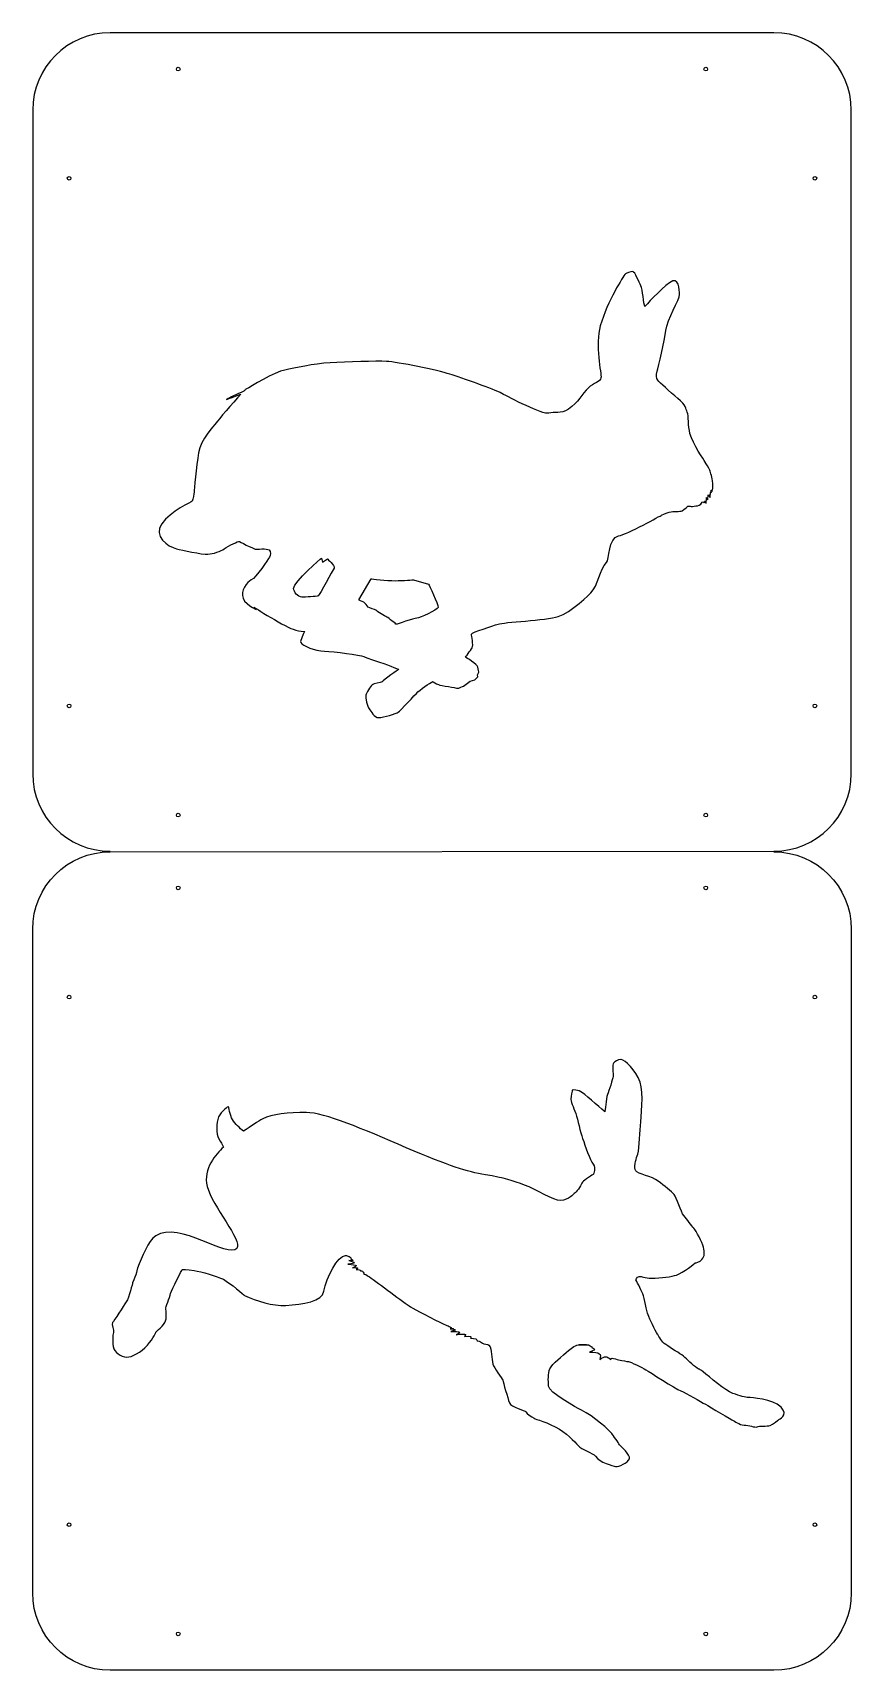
# Model space of a CAD drawing. Extents: x 0 to 127, y 0 to 254.
import ezdxf

# ---------------------------------------------------------------- set-up
doc = ezdxf.new("R2010")
doc.units = 0
doc.layers.get('0').update_dxf_attribs({"linetype": 'CONTINUOUS'})

msp = doc.modelspace()

# ---------------------------------------------------------------- linework, layer by layer
at = {"color": 7}
for points in [[(114.976281, 254.000006), (12.023712, 254.000006)], [(0, 241.98089), (0, 139.067659)], [(127, 139.067659), (127, 241.98089)], [(44.797447, 172.51593), (44.93766, 171.884813), (45.709095, 172.375611)], [(50.582685, 166.029415), (52.511063, 169.290186)], [(59.102764, 169.149973), (61.416859, 168.448697)], [(66.81638, 152.670773), (67.868242, 153.442103), (68.569518, 153.652476), (69.060422, 154.07322), (68.990263, 154.423911), (69.235662, 154.809523)], [(12.023712, 126.953922), (114.976281, 127.048545)], [(0, 12.01915), (0, 114.932325)], [(127, 114.932325), (127, 12.01915)], [(114.976281, 0.000006), (12.023712, 0.000006)]]:
    msp.add_lwpolyline(points, dxfattribs=at)
for points in [[(22.86, 248.355561), (22.86, 248.355561)], [(104.704444, 248.355561), (104.704444, 248.355561)], [(5.926667, 231.422228), (5.926667, 231.422228)], [(121.637778, 231.422228), (121.637778, 231.422228)], [(5.926667, 149.577781), (5.926667, 149.577781)], [(121.637778, 149.577781), (121.637778, 149.577781)], [(22.86, 132.64445), (22.86, 132.64445)], [(104.704444, 132.64445), (104.704444, 132.64445)], [(22.86, 121.355561), (22.86, 121.355561)], [(104.704444, 121.355561), (104.704444, 121.355561)], [(5.926667, 104.422228), (5.926667, 104.422228)], [(121.637778, 104.422228), (121.637778, 104.422228)], [(91.224876, 94.742864), (91.224876, 94.742864)], [(84.763821, 50.485789), (85.91035, 50.485789)], [(5.926667, 22.577782), (5.926667, 22.577782)], [(121.637778, 22.577781), (121.637778, 22.577781)], [(22.86, 5.64445), (22.86, 5.64445)], [(104.704444, 5.64445), (104.704444, 5.64445)]]:
    msp.add_lwpolyline(points, close=True, dxfattribs=at)
for points in [[(12.023712, 254.000006), (5.361991, 254.000006), (0, 248.640087), (0, 241.98089)], [(127, 241.98089), (127, 248.640087), (121.638006, 254.000006), (114.976281, 254.000006)], [(22.295556, 248.355561), (22.295556, 248.51143), (22.421912, 248.637786), (22.577778, 248.637786)], [(22.577778, 248.073333), (22.421912, 248.073333), (22.295556, 248.19969), (22.295556, 248.355561)], [(22.577778, 248.637786), (22.733643, 248.637786), (22.86, 248.51143), (22.86, 248.355561)], [(22.86, 248.355561), (22.86, 248.19969), (22.733643, 248.073333), (22.577778, 248.073333)], [(104.14, 248.355561), (104.14, 248.51143), (104.266357, 248.637786), (104.422222, 248.637786)], [(104.422222, 248.073333), (104.266357, 248.073333), (104.14, 248.19969), (104.14, 248.355561)], [(104.422222, 248.637786), (104.578088, 248.637786), (104.704444, 248.51143), (104.704444, 248.355561)], [(104.704444, 248.355561), (104.704444, 248.19969), (104.578088, 248.073333), (104.422222, 248.073333)], [(5.362222, 231.422228), (5.362222, 231.578096), (5.488577, 231.704453), (5.644444, 231.704453)], [(5.644444, 231.14), (5.488577, 231.14), (5.362222, 231.266357), (5.362222, 231.422228)], [(5.644444, 231.704453), (5.800311, 231.704453), (5.926667, 231.578096), (5.926667, 231.422228)], [(5.926667, 231.422228), (5.926667, 231.266357), (5.800311, 231.14), (5.644444, 231.14)], [(121.073333, 231.422228), (121.073333, 231.578096), (121.19969, 231.704453), (121.355556, 231.704453)], [(121.355556, 231.14), (121.19969, 231.14), (121.073333, 231.266357), (121.073333, 231.422228)], [(121.355556, 231.704453), (121.511421, 231.704453), (121.637778, 231.578096), (121.637778, 231.422228)], [(121.637778, 231.422228), (121.637778, 231.266357), (121.511421, 231.14), (121.355556, 231.14)], [(91.948824, 216.594399), (91.629058, 216.215413), (89.160549, 212.397681), (88.063984, 208.559649)], [(93.112919, 216.974541), (92.827549, 217.020718), (91.948824, 216.594399), (91.948824, 216.594399)], [(94.375153, 214.765632), (94.118183, 215.30692), (93.398394, 216.92847), (93.112919, 216.974541)], [(100.36014, 213.395582), (100.30092, 214.094334), (100.355933, 216.350998), (98.796758, 215.233605)], [(94.958621, 211.530211), (94.789271, 211.867754), (94.632228, 214.224449), (94.375153, 214.765632)], [(98.796758, 215.233605), (97.427655, 214.252324), (94.958621, 211.530211), (94.958621, 211.530211)], [(98.227912, 207.83113), (98.371175, 209.461936), (100.41936, 212.696936), (100.36014, 213.395582)], [(88.063984, 208.559649), (87.222495, 205.614437), (88.255633, 201.101004), (88.16917, 200.460315)], [(96.865646, 201.487353), (97.021952, 202.134037), (98.084753, 206.200323), (98.227912, 207.83113)], [(39.117394, 201.687522), (37.574629, 201.40699), (33.717874, 199.022841), (33.156811, 198.742309)], [(46.12984, 202.809543), (43.535213, 202.669224), (40.66016, 201.968053), (39.117394, 201.687522)], [(54.895318, 203.019915), (53.282498, 203.089969), (48.724362, 202.949756), (46.12984, 202.809543)], [(64.712657, 201.056405), (62.889466, 201.617363), (56.508137, 202.949756), (54.895318, 203.019915)], [(72.776964, 198.041033), (71.58489, 198.67215), (66.535954, 200.495447), (64.712657, 201.056405)], [(96.984085, 200.089954), (96.744787, 200.421501), (96.709339, 200.840773), (96.865646, 201.487353)], [(32.766465, 198.415812), (31.609733, 197.883885), (30.512431, 197.367842), (30.181831, 197.175772)], [(33.156811, 198.742309), (33.080235, 198.704022), (32.94444, 198.588107), (32.766465, 198.415812)], [(86.170633, 198.882523), (85.289594, 198.068908), (84.592841, 196.568427), (83.120234, 195.621752)], [(88.16917, 200.460315), (88.082812, 199.819626), (87.051777, 199.696138), (86.170633, 198.882523)], [(100.109482, 197.258343), (98.820951, 198.345547), (97.223279, 199.758303), (96.984085, 200.089954)], [(32.277244, 197.915126), (30.979562, 196.536871), (28.776754, 193.907217), (28.458566, 193.483002)], [(30.181831, 197.175772), (29.658635, 196.871889), (30.680413, 197.414229), (32.277244, 197.915126)], [(80.069836, 194.990635), (79.17933, 194.704003), (73.969039, 197.409916), (72.776964, 198.041033)], [(83.120234, 195.621752), (81.862734, 194.813396), (80.960447, 195.277267), (80.069836, 194.990635)], [(101.556843, 195.128955), (101.293878, 195.740086), (101.398117, 196.171244), (100.109482, 197.258343)], [(28.458566, 193.483002), (28.037821, 192.922044), (26.074311, 190.958534), (25.723726, 188.854811)], [(101.974958, 191.856824), (101.670549, 192.957071), (101.77847, 194.613753), (101.556843, 195.128955)], [(104.322397, 187.411026), (104.152943, 187.748568), (102.455659, 190.119254), (101.974958, 191.856824)], [(25.723726, 188.854811), (25.373035, 186.751088), (25.02245, 182.964386), (25.02245, 182.754014)], [(105.063749, 186.136695), (104.888509, 186.544081), (104.491747, 187.073483), (104.322397, 187.411026)], [(105.295685, 185.306671), (105.211326, 185.687866), (105.122233, 186.0009), (105.063749, 186.136695)], [(105.106455, 182.376921), (105.188185, 182.13857), (105.15705, 183.183279), (105.25645, 182.628106)], [(105.25645, 182.628106), (105.228681, 183.573835), (105.351854, 182.678175), (105.377415, 182.863407)], [(105.499851, 184.067684), (105.441473, 184.694067), (105.377415, 184.957874), (105.295685, 185.306671)], [(105.377415, 182.863407), (105.416228, 182.892439), (105.449783, 182.911162), (105.464193, 183.074095)], [(105.464193, 183.074095), (105.529198, 183.413426), (105.534458, 183.720569), (105.499851, 184.067684)], [(24.741918, 181.316435), (24.741918, 181.316435), (21.375961, 179.738642), (20.008541, 177.845292)], [(25.02245, 182.754014), (25.02245, 182.543642), (24.882237, 181.667125), (24.741918, 181.316435)], [(100.757533, 179.860132), (101.101387, 180.013389), (101.653088, 180.710142), (101.87461, 180.588231)], [(101.87461, 180.588231), (101.985371, 180.527223), (102.267796, 180.515968), (102.606916, 180.562355)], [(102.606916, 180.562355), (102.946142, 180.608637), (103.350162, 180.615053), (103.6795, 180.882016)], [(103.6795, 180.882016), (103.808142, 181.024543), (103.929212, 181.388803), (104.102558, 181.177379)], [(104.102558, 181.177379), (104.199961, 180.944917), (104.246663, 181.321063), (104.319873, 181.381545)], [(104.319873, 181.381545), (104.445044, 180.83058), (104.519832, 180.870656), (104.534137, 181.612008)], [(104.534137, 181.612008), (104.528457, 182.589398), (104.748086, 180.894428), (104.740092, 181.860352)], [(104.740092, 181.860352), (104.804676, 181.970272), (104.807621, 182.783045), (104.932688, 182.118164)], [(104.932688, 182.118164), (104.995589, 182.186114), (105.124968, 181.433822), (105.106455, 182.376921)], [(20.008541, 177.845292), (18.641121, 175.951941), (20.955217, 174.268962), (22.322637, 173.953404)], [(90.90401, 175.951941), (92.166244, 176.162313), (97.561452, 179.16685), (97.561452, 179.16685)], [(97.561452, 179.16685), (97.561452, 179.16685), (98.098217, 179.476308), (98.770567, 179.638926)], [(98.770567, 179.638926), (99.495089, 179.814061), (100.367608, 179.68626), (100.757533, 179.860132)], [(89.045791, 171.814654), (89.506402, 172.244549), (89.269312, 175.679509), (90.90401, 175.951941)], [(22.322637, 173.953404), (23.086604, 173.777112), (26.267117, 173.059321), (27.1612, 173.111915)], [(27.1612, 173.111915), (28.055282, 173.164508), (29.203389, 173.574523), (29.685667, 173.953404)], [(29.685667, 173.953404), (30.421971, 174.531928), (31.999763, 175.110451), (31.999763, 175.110451)], [(31.999763, 175.110451), (31.999763, 175.110451), (34.208672, 173.988536), (34.489204, 173.918377)], [(34.489204, 173.918377), (34.769735, 173.848218), (36.312395, 174.05859), (36.663086, 173.778164)], [(36.663086, 173.778164), (37.013671, 173.497632), (36.943512, 172.936674), (36.73314, 172.656143)], [(36.73314, 172.656143), (36.522768, 172.375611), (34.673805, 169.466057), (33.893114, 169.114841)], [(40.484815, 167.782553), (40.554974, 168.904468), (44.797447, 172.51593), (44.797447, 172.51593)], [(46.760957, 170.973164), (46.550585, 170.622579), (44.552048, 166.800745), (44.271516, 166.660532)], [(45.709095, 172.375611), (45.709095, 172.375611), (46.971329, 171.32375), (46.760957, 170.973164)], [(86.591378, 167.116304), (87.713398, 168.168165), (87.99393, 170.832951), (89.045791, 171.814654)], [(33.893114, 169.114841), (33.253056, 168.826946), (32.175108, 167.431862), (32.63088, 166.274814)], [(41.747048, 166.45016), (41.186091, 166.45016), (40.454205, 167.292596), (40.484815, 167.782553)], [(52.511063, 169.290186), (52.511063, 169.290186), (54.965477, 169.009654), (56.227711, 169.009654)], [(56.227711, 169.009654), (57.489945, 169.009654), (59.102764, 169.149973), (59.102764, 169.149973)], [(61.416859, 168.448697), (61.416859, 168.448697), (62.959625, 165.293112), (62.889466, 164.872367)], [(32.63088, 166.274814), (33.086757, 165.117767), (35.470906, 164.065905), (34.419044, 164.802208)], [(34.419044, 164.802208), (33.367183, 165.538511), (38.731677, 162.032341), (40.414655, 161.471383)], [(44.271516, 166.660532), (43.990985, 166.520319), (42.308006, 166.45016), (41.747048, 166.45016)], [(51.354016, 165.67883), (51.073589, 165.819043), (50.582685, 166.029415), (50.582685, 166.029415)], [(52.055292, 164.907394), (51.844919, 165.117767), (51.634547, 165.538511), (51.354016, 165.67883)], [(81.542442, 163.434788), (83.435793, 163.995851), (86.591378, 167.116304), (86.591378, 167.116304)], [(53.247366, 164.416596), (53.036994, 164.626968), (52.265664, 164.697022), (52.055292, 164.907394)], [(54.930345, 163.364734), (54.649919, 163.504947), (53.457739, 164.206223), (53.247366, 164.416596)], [(56.402951, 162.242714), (56.402951, 162.242714), (55.210876, 163.224416), (54.930345, 163.364734)], [(59.593668, 163.189389), (59.172923, 163.189389), (56.402951, 162.242714), (56.402951, 162.242714)], [(62.889466, 164.872367), (62.819306, 164.451623), (60.014412, 163.189389), (59.593668, 163.189389)], [(72.216006, 162.277741), (72.987337, 162.558272), (79.649091, 162.87383), (81.542442, 163.434788)], [(40.414655, 161.471383), (41.034728, 161.264693), (41.390362, 161.179176), (42.20282, 161.120693)], [(42.20282, 161.120693), (42.081646, 160.911478), (41.452948, 159.63578), (41.571703, 159.437714)], [(68.1838, 158.596225), (68.464332, 159.01697), (68.00856, 160.454549), (68.078614, 160.73508)], [(68.078614, 160.73508), (68.148773, 161.015507), (71.444571, 161.997314), (72.216006, 162.277741)], [(41.571703, 159.437714), (41.887262, 158.911784), (43.780612, 158.070294), (45.253218, 158.070294)], [(45.253218, 158.070294), (46.725825, 158.070294), (50.828085, 157.439177), (51.354016, 157.228805)], [(67.131939, 157.123619), (67.131939, 157.123619), (67.903374, 158.17548), (68.1838, 158.596225)], [(51.354016, 157.228805), (51.755827, 157.068081), (54.367704, 156.170738), (55.578186, 155.756094)], [(56.788669, 155.2654), (56.788669, 155.2654), (54.404414, 153.54729), (54.194042, 153.336917)], [(55.578186, 155.756094), (56.245067, 155.487764), (56.788669, 155.2654), (56.788669, 155.2654)], [(69.060422, 155.615986), (69.060422, 156.03673), (67.131939, 157.123619), (67.131939, 157.123619)], [(69.235662, 154.809523), (69.235662, 154.809523), (69.060422, 155.195241), (69.060422, 155.615986)], [(52.651382, 152.846119), (52.441009, 152.635746), (51.739733, 151.583885), (51.669574, 151.233194)], [(54.194042, 153.336917), (53.983669, 153.126545), (52.861754, 153.056491), (52.651382, 152.846119)], [(59.768908, 151.759125), (60.610397, 152.495428), (62.047976, 153.372049), (62.047976, 153.372049)], [(62.047976, 153.372049), (62.047976, 153.372049), (62.608934, 153.021359), (62.959625, 152.881146)], [(62.959625, 152.881146), (63.31021, 152.740933), (65.694465, 152.390242), (65.904837, 152.320188)], [(65.904837, 152.320188), (66.115209, 152.250029), (66.81638, 152.670773), (66.81638, 152.670773)], [(5.362222, 149.577781), (5.362222, 149.733652), (5.488576, 149.860008), (5.644444, 149.860008)], [(5.644444, 149.860008), (5.80031, 149.860008), (5.926667, 149.733652), (5.926667, 149.577781)], [(51.669574, 151.233194), (51.59952, 150.882609), (51.915078, 149.480162), (52.195505, 149.129471)], [(56.718509, 148.60354), (56.999041, 148.813913), (59.34343, 151.386871), (59.768908, 151.759125)], [(121.073333, 149.577781), (121.073333, 149.733652), (121.199687, 149.860008), (121.355556, 149.860008)], [(121.355556, 149.860008), (121.511421, 149.860008), (121.637778, 149.733652), (121.637778, 149.577781)], [(5.644444, 149.295556), (5.488576, 149.295556), (5.362222, 149.421912), (5.362222, 149.577781)], [(5.926667, 149.577781), (5.926667, 149.421912), (5.80031, 149.295556), (5.644444, 149.295556)], [(52.195505, 149.129471), (52.476036, 148.778886), (52.96694, 147.762051), (53.668111, 147.762051)], [(53.668111, 147.762051), (54.369387, 147.762051), (56.438083, 148.393168), (56.718509, 148.60354)], [(121.355556, 149.295556), (121.199687, 149.295556), (121.073333, 149.421912), (121.073333, 149.577781)], [(121.637778, 149.577781), (121.637778, 149.421912), (121.511421, 149.295556), (121.355556, 149.295556)], [(0, 139.067659), (0, 132.40849), (5.361991, 127.048545), (12.023712, 127.048545)], [(114.976281, 127.048545), (121.637998, 127.048545), (127, 132.40849), (127, 139.067659)], [(22.295556, 132.64445), (22.295556, 132.800319), (22.421911, 132.926675), (22.577777, 132.926675)], [(22.577777, 132.362222), (22.421911, 132.362222), (22.295556, 132.488579), (22.295556, 132.64445)], [(22.577777, 132.926675), (22.733645, 132.926675), (22.86, 132.800319), (22.86, 132.64445)], [(22.86, 132.64445), (22.86, 132.488579), (22.733645, 132.362222), (22.577777, 132.362222)], [(104.14, 132.64445), (104.14, 132.800319), (104.266357, 132.926675), (104.422222, 132.926675)], [(104.422222, 132.362222), (104.266357, 132.362222), (104.14, 132.488579), (104.14, 132.64445)], [(104.422222, 132.926675), (104.578088, 132.926675), (104.704444, 132.800319), (104.704444, 132.64445)], [(104.704444, 132.64445), (104.704444, 132.488579), (104.578088, 132.362222), (104.422222, 132.362222)], [(0, 114.932325), (0, 121.591493), (5.361991, 126.953922), (12.023712, 126.953922)], [(114.976281, 126.953922), (121.637998, 126.953922), (127, 121.591493), (127, 114.932325)], [(22.295556, 121.355561), (22.295556, 121.51143), (22.421911, 121.637786), (22.577777, 121.637786)], [(22.577777, 121.073333), (22.421911, 121.073333), (22.295556, 121.19969), (22.295556, 121.355561)], [(22.577777, 121.637786), (22.733645, 121.637786), (22.86, 121.51143), (22.86, 121.355561)], [(22.86, 121.355561), (22.86, 121.19969), (22.733645, 121.073333), (22.577777, 121.073333)], [(104.14, 121.355561), (104.14, 121.51143), (104.266357, 121.637786), (104.422222, 121.637786)], [(104.422222, 121.073333), (104.266357, 121.073333), (104.14, 121.19969), (104.14, 121.355561)], [(104.422222, 121.637786), (104.578088, 121.637786), (104.704444, 121.51143), (104.704444, 121.355561)], [(104.704444, 121.355561), (104.704444, 121.19969), (104.578088, 121.073333), (104.422222, 121.073333)], [(5.362222, 104.422228), (5.362222, 104.578096), (5.488577, 104.704453), (5.644444, 104.704453)], [(5.644444, 104.14), (5.488577, 104.14), (5.362222, 104.266357), (5.362222, 104.422228)], [(5.644444, 104.704453), (5.800311, 104.704453), (5.926667, 104.578096), (5.926667, 104.422228)], [(5.926667, 104.422228), (5.926667, 104.266357), (5.800311, 104.14), (5.644444, 104.14)], [(121.073333, 104.422228), (121.073333, 104.578096), (121.19969, 104.704453), (121.355556, 104.704453)], [(121.355556, 104.14), (121.19969, 104.14), (121.073333, 104.266357), (121.073333, 104.422228)], [(121.355556, 104.704453), (121.511421, 104.704453), (121.637778, 104.578096), (121.637778, 104.422228)], [(121.637778, 104.422228), (121.637778, 104.266357), (121.511421, 104.14), (121.355556, 104.14)], [(90.115171, 94.190637), (89.932349, 93.988048), (90.070774, 92.496298), (90.036273, 92.11584)], [(91.224876, 94.742864), (90.762941, 94.735817), (90.286557, 94.380666), (90.115171, 94.190637)], [(91.316918, 94.740235), (91.286338, 94.742969), (91.255675, 94.74339), (91.224876, 94.742864)], [(94.2332, 91.240165), (93.6348, 93.103222), (91.806135, 94.695741), (91.316918, 94.740235)], [(90.036273, 92.11584), (90.001671, 91.735276), (89.396429, 89.872219), (89.179014, 89.288962)], [(83.7067, 90.004228), (83.7067, 90.004228), (83.499904, 88.927017), (83.47529, 88.655215)], [(85.313414, 89.583483), (84.700499, 90.077543), (83.7067, 90.004228), (83.7067, 90.004228)], [(88.774039, 86.638271), (88.774039, 86.638271), (85.926338, 89.089424), (85.313414, 89.583483)], [(89.179014, 89.288962), (88.961691, 88.70581), (88.774047, 86.638271), (88.774039, 86.638271)], [(94.275275, 84.43988), (94.40844, 85.907648), (94.831507, 89.377108), (94.2332, 91.240165)], [(30.379953, 87.445575), (30.379953, 87.445575), (29.212067, 86.725155), (28.838967, 85.817819)], [(30.997917, 85.420741), (30.60315, 86.104872), (30.379945, 87.445575), (30.379953, 87.445575)], [(42.460574, 86.514677), (39.676617, 86.514677), (37.111126, 86.295469), (35.691854, 85.531187)], [(57.962388, 81.055516), (51.19355, 83.948661), (45.244541, 86.514677), (42.460574, 86.514677)], [(83.47529, 88.655215), (83.450567, 88.383414), (83.900032, 87.299471), (84.251034, 86.335861)], [(28.838967, 85.817819), (28.467458, 84.914165), (28.412753, 83.228662), (28.862638, 82.441343)], [(32.709818, 83.595761), (32.132135, 84.101276), (31.390682, 84.739882), (30.997917, 85.420741)], [(35.691854, 85.531187), (35.004988, 85.161352), (33.837607, 84.391957), (32.709818, 83.595761)], [(84.251034, 86.335861), (84.602145, 85.372145), (84.928332, 83.534438), (85.323933, 82.457121)], [(93.796686, 79.769615), (94.06343, 80.293442), (94.142117, 82.972008), (94.275275, 84.43988)], [(28.862638, 82.441343), (29.151471, 81.935998), (29.415085, 81.56731), (29.583164, 81.131776)], [(85.323933, 82.457121), (85.719441, 81.379805), (86.457739, 79.089376), (86.949067, 78.488974)], [(29.583164, 81.131776), (28.46352, 80.055932), (26.373236, 77.822977), (27.066589, 75.049386)], [(70.245506, 76.850699), (67.354881, 77.341603), (64.731227, 78.162371), (57.962388, 81.055516)], [(93.554758, 77.45289), (93.281796, 77.889518), (93.529825, 79.245683), (93.796686, 79.769615)], [(76.304228, 75.267648), (74.557398, 75.922642), (73.138546, 76.359375), (70.245506, 76.850699)], [(87.004286, 76.961145), (87.004286, 76.961145), (85.529155, 76.03172), (85.310789, 75.70417)], [(86.949067, 78.488974), (87.440388, 77.888466), (87.004286, 76.961145), (87.004286, 76.961145)], [(97.046938, 75.869838), (96.118986, 76.579424), (93.827712, 77.016157), (93.554758, 77.45289)], [(27.066589, 75.049386), (27.830863, 71.992571), (32.600214, 66.627552), (31.652705, 65.443261)], [(81.871201, 72.866774), (80.897598, 72.791881), (78.051051, 74.612653), (76.304228, 75.267648)], [(84.16426, 74.068525), (83.812197, 73.804508), (83.290482, 72.975957), (81.871201, 72.866774)], [(85.310789, 75.70417), (85.092422, 75.37662), (84.600993, 74.396075), (84.16426, 74.068525)], [(99.521438, 73.776634), (99.139402, 74.213367), (97.974991, 75.160147), (97.046938, 75.869838)], [(101.03086, 70.518493), (100.53964, 71.064304), (99.903575, 73.340006), (99.521438, 73.776634)], [(31.652705, 65.443261), (30.342608, 63.805617), (22.72113, 69.71445), (19.096104, 67.407612)], [(102.561318, 68.554141), (102.233769, 68.936282), (101.522188, 69.972576), (101.03086, 70.518493)], [(19.096104, 67.407612), (17.895088, 66.643435), (16.913702, 64.022616), (16.258703, 62.384973)], [(104.089143, 65.606299), (103.925372, 66.370582), (102.888868, 68.172105), (102.561318, 68.554141)], [(45.190164, 58.782347), (45.498881, 60.943818), (47.372987, 64.351954), (48.519297, 64.351954)], [(48.519297, 64.351954), (48.710424, 64.351954), (48.903656, 64.283057), (49.100455, 64.165249)], [(49.029458, 63.552539), (50.108348, 63.252864), (50.209538, 63.13474), (48.90586, 62.989794)], [(49.316086, 63.818135), (49.801205, 63.582097), (49.903757, 63.477226), (49.029458, 63.552539)], [(49.100455, 64.165249), (49.297363, 64.047546), (49.497957, 63.879248), (49.316086, 63.818135)], [(102.797987, 63.187018), (102.797987, 63.187018), (103.521769, 63.335435), (103.815659, 63.69717)], [(103.815659, 63.69717), (104.288795, 64.279481), (104.252922, 64.842122), (104.089143, 65.606299)], [(16.258703, 62.384973), (16.258703, 62.384973), (16.039394, 61.295455), (15.493478, 60.094545)], [(21.389162, 58.45627), (21.552933, 59.056778), (23.190471, 62.166712), (23.190471, 62.166712)], [(23.190471, 62.166712), (23.190471, 62.166712), (23.900688, 62.167764), (25.047015, 62.003673)], [(25.047015, 62.003673), (26.193325, 61.839899), (28.589264, 61.133258), (29.577904, 60.638883)], [(48.90586, 62.989794), (50.416435, 62.893653), (50.522471, 62.769744), (49.602714, 62.41127)], [(49.602714, 62.41127), (50.577268, 62.518875), (50.525938, 62.391495), (50.173354, 62.18249)], [(50.173354, 62.18249), (50.599038, 62.184278), (50.807626, 62.103916), (50.870216, 61.974747)], [(50.870216, 61.974747), (51.117294, 61.937196), (51.219005, 61.850943), (51.275174, 61.751227)], [(51.275174, 61.751227), (51.346911, 61.660661), (51.373948, 61.557789), (51.377735, 61.443557)], [(51.377735, 61.443557), (51.796687, 61.356778), (52.011376, 61.16576), (52.229743, 61.020183)], [(52.229743, 61.020183), (53.539841, 60.146717), (57.634628, 56.981981), (58.617168, 56.381473)], [(93.588939, 60.531067), (93.588939, 60.531067), (93.716947, 61.020814), (94.099092, 61.075406)], [(94.099092, 61.075406), (94.481128, 61.129997), (94.844761, 60.820329), (96.100263, 60.820329)], [(96.100263, 60.820329), (97.355765, 60.820329), (99.26836, 61.0753), (99.886964, 61.293667)], [(99.886964, 61.293667), (100.930722, 61.662029), (102.797987, 63.187018), (102.797987, 63.187018)], [(15.493478, 60.094545), (15.493478, 60.094545), (14.94672, 57.801802), (14.509988, 57.146703)], [(20.623929, 56.163212), (20.623929, 56.163212), (21.225383, 57.855868), (21.389162, 58.45627)], [(29.577904, 60.638883), (30.669636, 60.093072), (32.851828, 58.127564), (32.851828, 58.127564)], [(39.294471, 56.599735), (41.86586, 56.735004), (44.971797, 57.253887), (45.190164, 58.782347)], [(94.64606, 58.401048), (94.373098, 59.110739), (93.588939, 60.531067), (93.588939, 60.531067)], [(14.509988, 57.146703), (14.081779, 56.504436), (12.600859, 54.198335), (12.382602, 53.925377)], [(20.623929, 54.198861), (20.842303, 54.963143), (20.623929, 56.163212), (20.623929, 56.163212)], [(32.851828, 58.127564), (34.707833, 57.254203), (37.220209, 56.490446), (39.294471, 56.599735)], [(58.617168, 56.381473), (59.231354, 56.006274), (62.197284, 54.423643), (63.802845, 53.699226)], [(95.463878, 55.127128), (95.191025, 55.727636), (94.919022, 57.691357), (94.64606, 58.401048)], [(12.382602, 53.925377), (12.164227, 53.652524), (12.654823, 52.669033), (12.545632, 52.505364)], [(19.096104, 52.450141), (19.096104, 52.450141), (20.440905, 53.558172), (20.623929, 54.198861)], [(63.802845, 53.699226), (64.123983, 53.55428), (64.420608, 53.422797), (64.633816, 53.317927)], [(96.939118, 52.124064), (96.502486, 52.669875), (95.73684, 54.526726), (95.463878, 55.127128)], [(12.545632, 52.505364), (12.436558, 52.341589), (12.326643, 51.140363), (12.490413, 50.212305)], [(17.786536, 50.430567), (18.823672, 51.522294), (19.096104, 52.450141), (19.096104, 52.450141)], [(64.633816, 53.317927), (64.922135, 53.19854), (65.12777, 53.104819), (64.765307, 53.089147)], [(64.765307, 53.089147), (65.415248, 52.977123), (65.49561, 52.941991), (64.752155, 52.981331)], [(64.752155, 52.981331), (65.667165, 52.856265), (65.873548, 52.765699), (64.881012, 52.560586)], [(64.881012, 52.560586), (66.328054, 52.574366), (66.575872, 52.474228), (65.722501, 52.045174)], [(65.722501, 52.045174), (67.097175, 52.259438), (67.368875, 52.144996), (67.000505, 51.77169)], [(67.000505, 51.77169), (67.912578, 51.902752), (68.186272, 51.776003), (67.912999, 51.500836)], [(67.912999, 51.500836), (68.707575, 51.502624), (68.957186, 51.356941), (68.975379, 51.072202)], [(68.975379, 51.072202), (69.411691, 51.048535), (69.616383, 50.885602), (69.787938, 50.71194)], [(97.975202, 50.704051), (97.483873, 51.086192), (96.939118, 52.124064), (96.939118, 52.124064)], [(12.490413, 50.212305), (12.654083, 49.284353), (13.69185, 48.631252), (14.565206, 48.576661)], [(14.565206, 48.576661), (15.438571, 48.522069), (16.749291, 49.338839), (17.786536, 50.430567)], [(69.787938, 50.71194), (69.9595, 50.538277), (70.66015, 50.603493), (70.78984, 50.430567)], [(70.78984, 50.430567), (71.281169, 49.775467), (71.173668, 48.301599), (71.392035, 47.482725)], [(80.235557, 46.775348), (80.563106, 47.539525), (82.200224, 48.739384), (83.128176, 49.612744)], [(83.128176, 49.612744), (83.592148, 50.049372), (84.381684, 50.485789), (84.763821, 50.485789)], [(85.91035, 50.485789), (86.019533, 50.522184), (86.171321, 50.486946), (86.352132, 50.40164)], [(86.352132, 50.40164), (86.532951, 50.316334), (86.743104, 50.180539), (86.788654, 50.033489)], [(86.788654, 50.033489), (87.207085, 49.862035), (87.459431, 49.677539), (86.391581, 49.355038)], [(86.391581, 49.355038), (87.984831, 49.306758), (88.257364, 49.121525), (87.985143, 48.190101)], [(87.985143, 48.190101), (88.748693, 48.826793), (89.038165, 48.705514), (89.686533, 48.221657)], [(89.686533, 48.221657), (89.680979, 48.481993), (90.035641, 48.379542), (90.399173, 48.284769)], [(90.399173, 48.284769), (90.737873, 48.201356), (91.08582, 48.12415), (91.393174, 48.061248)], [(100.704783, 48.902738), (100.049784, 49.339471), (98.466421, 50.321909), (97.975202, 50.704051)], [(102.832177, 47.046202), (102.013399, 47.646605), (101.359882, 48.466005), (100.704783, 48.902738)], [(71.392035, 47.482725), (71.533405, 46.952692), (72.810676, 45.244363), (72.91986, 44.971405)], [(80.014666, 44.045767), (80.014666, 44.925228), (79.908007, 46.011065), (80.235557, 46.775348)], [(91.393174, 48.061248), (92.008092, 47.935446), (92.460822, 47.866654), (92.460822, 47.866654)], [(92.460822, 47.866654), (92.679188, 47.866654), (94.591885, 46.937229), (95.137801, 46.60968)], [(95.137801, 46.60968), (95.683616, 46.28213), (99.668278, 43.663205), (100.541744, 43.33576)], [(104.033924, 46.283602), (103.105972, 46.993293), (103.650946, 46.445694), (102.832177, 47.046202)], [(108.620041, 42.951831), (107.473621, 43.333972), (104.961877, 45.574017), (104.033924, 46.283602)], [(72.91986, 44.971405), (73.029043, 44.698447), (73.680886, 42.19428), (73.955943, 41.479225)], [(85.14775, 40.332696), (84.449314, 40.661402), (80.014666, 43.172301), (80.014666, 44.045767)], [(100.541744, 43.33576), (101.4151, 43.008211), (103.65294, 41.643105), (104.362627, 41.260963)], [(73.955943, 41.479225), (74.228906, 40.769639), (76.413302, 40.33217), (76.522485, 40.059212)], [(104.362627, 41.260963), (105.072221, 40.878822), (108.51159, 38.804236), (108.675259, 38.749644)], [(111.020915, 42.297047), (110.584182, 42.297047), (109.76636, 42.56969), (108.620041, 42.951831)], [(116.098776, 40.824441), (114.788683, 42.134429), (111.457543, 42.297047), (111.020915, 42.297047)], [(115.714847, 38.86009), (115.714847, 38.86009), (117.40887, 39.514242), (116.098776, 40.824441)], [(76.522485, 40.059212), (76.631669, 39.786254), (77.394689, 39.296612), (77.776835, 39.078351)], [(77.776835, 39.078351), (77.98268, 38.960647), (79.946716, 38.451441), (81.708163, 37.384854)], [(89.841687, 36.73007), (89.623312, 37.057514), (87.003764, 39.45923), (85.14775, 40.332696)], [(108.675259, 38.749644), (108.839038, 38.695052), (109.601949, 38.039637), (110.366131, 38.039637)], [(114.405279, 37.984415), (114.842012, 38.148084), (115.714847, 38.86009), (115.714847, 38.86009)], [(81.708163, 37.384854), (83.215792, 36.471943), (84.56018, 34.992289), (84.711228, 34.765718)], [(91.043434, 34.98398), (90.893759, 35.236952), (90.060053, 36.40252), (89.841687, 36.73007)], [(110.366131, 38.039637), (111.130414, 38.039637), (112.058155, 37.602379), (112.385705, 37.766153)], [(112.385705, 37.766153), (112.71315, 37.929928), (113.968546, 37.82064), (114.405279, 37.984415)], [(84.711228, 34.765718), (85.038668, 34.274394), (86.960739, 33.737103), (87.330363, 33.182667)], [(87.330363, 33.182667), (87.985353, 32.200123), (89.950028, 31.708798), (90.441248, 31.599615)], [(92.571259, 32.798737), (92.807726, 33.374526), (91.19311, 34.730902), (91.043434, 34.98398)], [(90.441248, 31.599615), (90.932568, 31.490432), (92.334699, 32.223053), (92.571259, 32.798737)], [(5.362222, 22.577782), (5.362222, 22.733651), (5.488577, 22.860008), (5.644444, 22.860008)], [(5.644444, 22.860008), (5.800311, 22.860008), (5.926667, 22.733651), (5.926667, 22.577782)], [(121.073333, 22.577781), (121.073333, 22.733652), (121.199687, 22.860008), (121.355556, 22.860008)], [(121.355556, 22.860008), (121.511421, 22.860008), (121.637778, 22.733652), (121.637778, 22.577781)], [(5.644444, 22.295555), (5.488577, 22.295555), (5.362222, 22.421912), (5.362222, 22.577782)], [(5.926667, 22.577782), (5.926667, 22.421912), (5.800311, 22.295555), (5.644444, 22.295555)], [(121.355556, 22.295556), (121.199687, 22.295556), (121.073333, 22.421912), (121.073333, 22.577781)], [(121.637778, 22.577781), (121.637778, 22.421912), (121.511421, 22.295556), (121.355556, 22.295556)], [(12.023712, 0.000006), (5.361991, 0.000006), (0, 5.359953), (0, 12.01915)], [(127, 12.01915), (127, 5.359953), (121.637998, 0.000006), (114.976281, 0.000006)], [(22.295556, 5.64445), (22.295556, 5.800319), (22.421911, 5.926675), (22.577777, 5.926675)], [(22.577777, 5.362222), (22.421911, 5.362222), (22.295556, 5.488579), (22.295556, 5.64445)], [(22.577777, 5.926675), (22.733645, 5.926675), (22.86, 5.800319), (22.86, 5.64445)], [(22.86, 5.64445), (22.86, 5.488579), (22.733645, 5.362222), (22.577777, 5.362222)], [(104.14, 5.64445), (104.14, 5.800319), (104.266357, 5.926675), (104.422222, 5.926675)], [(104.422222, 5.362222), (104.266357, 5.362222), (104.14, 5.488579), (104.14, 5.64445)], [(104.422222, 5.926675), (104.578088, 5.926675), (104.704444, 5.800319), (104.704444, 5.64445)], [(104.704444, 5.64445), (104.704444, 5.488579), (104.578088, 5.362222), (104.422222, 5.362222)]]:
    msp.add_open_spline(points, degree=3, dxfattribs=at)

doc.saveas('drawing.dxf')
